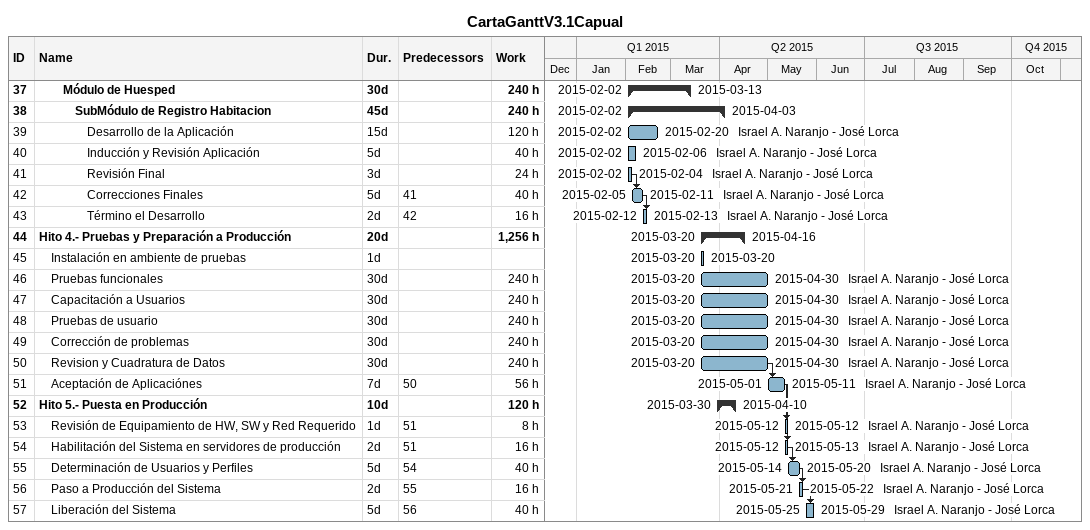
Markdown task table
CartaGanttV3.1Capual

| ID | Level | Task | Duration | Start | Finish | Predecessors | Resources | Work (h) |
|---|---|---|---|---|---|---|---|---|
| 37 | 3 | **Módulo de Huesped** | 30d | 2015-02-02 | 2015-03-13 |  |  | 240 |
| 38 | 4 | **SubMódulo de Registro Habitacion** | 45d | 2015-02-02 | 2015-04-03 |  |  | 240 |
| 39 | 5 | Desarrollo de la Aplicación | 15d | 2015-02-02 | 2015-02-20 |  | Israel A. Naranjo - José Lorca | 120 |
| 40 | 5 | Inducción y Revisión Aplicación | 5d | 2015-02-02 | 2015-02-06 |  | Israel A. Naranjo - José Lorca | 40 |
| 41 | 5 | Revisión Final | 3d | 2015-02-02 | 2015-02-04 |  | Israel A. Naranjo - José Lorca | 24 |
| 42 | 5 | Correcciones Finales | 5d | 2015-02-05 | 2015-02-11 | 41 | Israel A. Naranjo - José Lorca | 40 |
| 43 | 5 | Término el Desarrollo | 2d | 2015-02-12 | 2015-02-13 | 42 | Israel A. Naranjo - José Lorca | 16 |
| 44 | 1 | **Hito 4.- Pruebas y Preparación a Producción** | 20d | 2015-03-20 | 2015-04-16 |  |  | 1256 |
| 45 | 2 | Instalación en ambiente de pruebas | 1d | 2015-03-20 | 2015-03-20 |  |  |  |
| 46 | 2 | Pruebas funcionales | 30d | 2015-03-20 | 2015-04-30 |  | Israel A. Naranjo - José Lorca | 240 |
| 47 | 2 | Capacitación a Usuarios | 30d | 2015-03-20 | 2015-04-30 |  | Israel A. Naranjo - José Lorca | 240 |
| 48 | 2 | Pruebas de usuario | 30d | 2015-03-20 | 2015-04-30 |  | Israel A. Naranjo - José Lorca | 240 |
| 49 | 2 | Corrección de problemas | 30d | 2015-03-20 | 2015-04-30 |  | Israel A. Naranjo - José Lorca | 240 |
| 50 | 2 | Revision y Cuadratura de Datos | 30d | 2015-03-20 | 2015-04-30 |  | Israel A. Naranjo - José Lorca | 240 |
| 51 | 2 | Aceptación de Aplicaciónes | 7d | 2015-05-01 | 2015-05-11 | 50 | Israel A. Naranjo - José Lorca | 56 |
| 52 | 1 | **Hito 5.- Puesta en Producción** | 10d | 2015-03-30 | 2015-04-10 |  |  | 120 |
| 53 | 2 | Revisión de Equipamiento de HW, SW y Red Requerido | 1d | 2015-05-12 | 2015-05-12 | 51 | Israel A. Naranjo - José Lorca | 8 |
| 54 | 2 | Habilitación del Sistema en servidores de producción | 2d | 2015-05-12 | 2015-05-13 | 51 | Israel A. Naranjo - José Lorca | 16 |
| 55 | 2 | Determinación de Usuarios y Perfiles | 5d | 2015-05-14 | 2015-05-20 | 54 | Israel A. Naranjo - José Lorca | 40 |
| 56 | 2 | Paso a Producción del Sistema | 2d | 2015-05-21 | 2015-05-22 | 55 | Israel A. Naranjo - José Lorca | 16 |
| 57 | 2 | Liberación del Sistema | 5d | 2015-05-25 | 2015-05-29 | 56 | Israel A. Naranjo - José Lorca | 40 |
